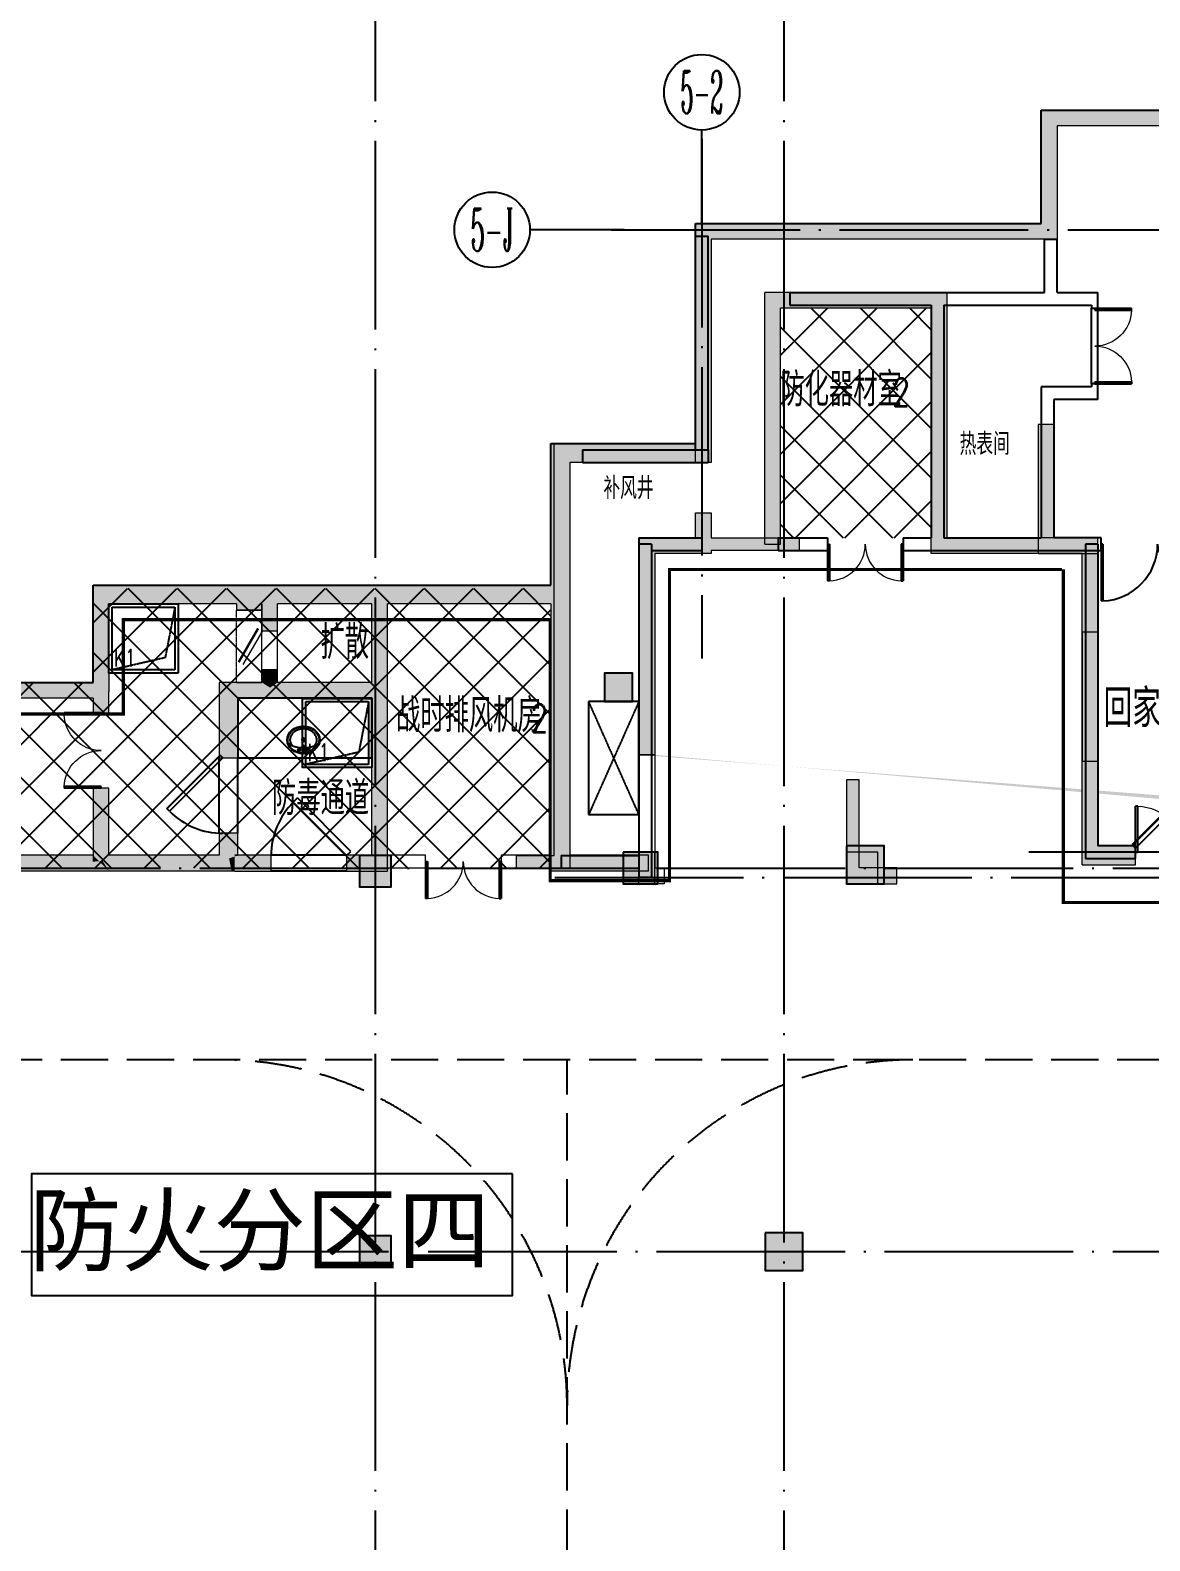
# Model space of a CAD drawing. Extents: x 290727 to 13733020, y 1731457 to 3643100.
# Drawn here: x 681288 to 699095, y 1842024 to 1866047 of the extents above; entities that cross this region are included whole.
import ezdxf
from ezdxf.enums import TextEntityAlignment as Align

# ---------------------------------------------------------------- set-up
doc = ezdxf.new("R2010")
doc.units = 0
doc.header["$LTSCALE"] = 10
doc.header["$PDSIZE"] = 0.5
for name, pattern in [('DASH', [0.35, 0.25, -0.1]), ('DASHED', [0.75, 0.5, -0.25]), ('DOTE', [2.42, 2, -0.2, 0.02, -0.2])]:
    doc.linetypes.add(name, pattern=pattern)
doc.layers.get('0').update_dxf_attribs({"linetype": 'CONTINUOUS'})
for name, color, linetype in [('-A-车行道路', 8, 'CONTINUOUS'), ('AXIS', 3, 'CONTINUOUS'), ('AXIS_TEXT', 7, 'CONTINUOUS'), ('COLUMN', 9, 'CONTINUOUS'), ('DOTE', 8, 'DOTE'), ('LVTRY', 122, 'CONTINUOUS'), ('PUB_HATCH', 8, 'CONTINUOUS'), ('PUB_TEXT', 7, 'CONTINUOUS'), ('SPACE_HATCH', 8, 'CONTINUOUS'), ('WALL', 255, 'CONTINUOUS'), ('WINDOW', 4, 'CONTINUOUS'), ('X-人防$0$PUB_HATCH', 8, 'CONTINUOUS'), ('主楼轴线', 8, 'CONTINUOUS'), ('人防4..30$0$人防4..30$0$SPACE_HATCH', 8, 'CONTINUOUS'), ('作业图', 4, 'CONTINUOUS'), ('填充', 8, 'CONTINUOUS'), ('房间名称', 7, 'CONTINUOUS'), ('文字', 4, 'CONTINUOUS'), ('防火分区示意线', 4, 'CONTINUOUS'), ('防火分区面积', 7, 'CONTINUOUS'), ('雨水管', 2, 'CONTINUOUS'), ('风井', 211, 'CONTINUOUS')]:
    doc.layers.add(name, color=color, linetype=linetype)
for name, color, linetype, lineweight in [('_0', 7, 'CONTINUOUS', 15), ('X-人防$0$人防', 210, 'CONTINUOUS', 20), ('人防', 210, 'CONTINUOUS', 20), ('人防4..30$0$人防4..30$0$人防', 210, 'CONTINUOUS', 20), ('砼墙', 8, 'CONTINUOUS', 35)]:
    doc.layers.add(name, color=color, linetype=linetype, lineweight=lineweight)
doc.layers.add('DIM_MODI', color=6, linetype='CONTINUOUS', plot=False)
doc.layers.get('0').off()
doc.styles.add('-黑体', font='simhei.ttf')
doc.styles.add('_TCH_AXIS', font='COMPLEX', dxfattribs={"bigfont": 'GBCBIG'})
doc.styles.add('_TCH_DIM', font='SIMPLEX', dxfattribs={"bigfont": 'GBCBIG'})
doc.styles.add('COMPLEX', font='COMPLEX')
doc.styles.add('HNSJY', font='HNSJY-07', dxfattribs={"width": 0.8, "bigfont": 'HNSJY-HZ'})

# ---------------------------------------------------------------- blocks, each defined once
blk = doc.blocks.new('A$C55C93FC2')
at = {"layer": 'DOTE', "linetype": 'DOTE', "ltscale": 150}
for p, q in [((201848.6, 127235.5), (201848.6, 52513.6)), ((208348.6, 127235.5), (208348.6, 63796.9)), ((10299.5, 112042.4), (252290.8, 112042.4)), ((10299.5, 105942.4), (252290.8, 105942.4))]:
    blk.add_line(p, q, dxfattribs=at)
blk = doc.blocks.new('$DorLib2D$00000002')
for p, q in [((-0.5, 0), (-0.5, 0.4875)), ((-0.475, 0.4875), (-0.5, 0.4875)), ((-0.475, 0), (-0.475, 0.4875)), ((0.475, 0), (0.475, 0.4875)), ((0.475, 0.4875), (0.5, 0.4875)), ((0.5, 0), (0.5, 0.4875)), ((-0.5, 0), (-0.475, 0)), ((0.5, 0), (0.475, 0))]:
    blk.add_line(p, q)
at = {"lineweight": 13}
for centre, start, end in [((-0.4875, 0), 0, 88.53072), ((0.4875, 0), 91.46928, 180)]:
    blk.add_arc(centre, 0.4875, start, end, dxfattribs=at)
blk = doc.blocks.new('$DorLib2D$00000225')
at = {"color": 0}
for p, q in [((0.475, -0.001), (0.475, 0.752)), ((0.475, 0.752), (0.5, 0.752)), ((0.5, -0.001), (0.5, 0.752)), ((-0.5, 0), (-0.5, 0.252)), ((-0.475, 0.252), (-0.5, 0.252)), ((-0.475, 0), (-0.475, 0.252)), ((-0.475, 0), (-0.5, 0)), ((0.475, -0.001), (0.5, -0.001))]:
    blk.add_line(p, q, dxfattribs=at)
for centre, radius, start, end in [((0.505, -0.002), 0.755, 92.2493, 179.7238), ((-0.501, 0.003), 0.251, 359.7899, 84.0974)]:
    blk.add_arc(centre, radius, start, end, dxfattribs=at)
blk = doc.blocks.new('_FZH')
blk.add_lwpolyline([(-0.5, -0.5), (0.5, -0.5), (0.5, 0.5), (-0.5, 0.5)], close=True)
at = {"layer": 'PUB_HATCH'}
blk.add_solid([(-0.5, -0.5), (0.5, -0.5), (-0.5, 0.5), (0.5, 0.5)], dxfattribs=at)
blk = doc.blocks.new('_AXISO')
blk.add_circle((0, 0), 0.5)
at = {"layer": 'AXIS_TEXT', "style": 'COMPLEX', "width": 1.041667}
blk.add_attdef('A', text='', height=0.56, dxfattribs=at).set_placement((-0.25, -0.28), (0.25, -0.28), align=Align.FIT)
blk = doc.blocks.new('X-人防$0$$DorLib2D$00000083')
for p, q in [((-0.207, 0.782), (-0.172, 0.817)), ((0.5, 0.075), (-0.207, 0.782)), ((0.5, 0.075), (0.535, 0.11))]:
    blk.add_line(p, q)
at = {"const_width": 0.025}
blk.add_lwpolyline([(0.535, 0.11), (-0.172, 0.817)], dxfattribs=at)
blk.add_arc((0.5, 0.075), 1, 135, 180)
blk = doc.blocks.new('$DorLib2D$00000190')
at = {"color": 0}
blk.add_line((-0.5, 0.187), (0.366, 0.687), dxfattribs=at)
at = {"color": 0, "const_width": 0.0625}
blk.add_lwpolyline([(-0.562, 0.296), (0.304, 0.796)], dxfattribs=at)
blk = doc.blocks.new('X-人防$0$$DorLib2D$00000079')
for p, q in [((-0.207, 0.807), (-0.151, 0.864)), ((0.5, 0.1), (-0.207, 0.807)), ((0.557, 0.157), (-0.151, 0.864)), ((0.5, 0.1), (0.557, 0.157))]:
    blk.add_line(p, q)
blk.add_arc((0.5, 0.1), 1, 135, 180)
blk = doc.blocks.new('$lvtry$00000173')
at = {"color": 0}
for p, q in [((-35, -219, 0), (40, -219, 0)), ((-11, -125, 0), (-16, -50, 0)), ((2, -177, 0), (2, -260, 0)), ((12, -125, 0), (16, -50, 0))]:
    blk.add_line(p, q, dxfattribs=at)
for centre, radius in [((-69, -62, 0), 20.6), ((-69, -62, 0), 15.6), ((2, -219, 0), 23.4), ((0, -50, 0), 15.8), ((72, -62, 0), 20.6), ((72, -62, 0), 15.6)]:
    blk.add_circle(centre, radius, dxfattribs=at)
blk.add_arc((1, -117, 0), 13.9, 215.486, 324.514, dxfattribs=at)
blk.add_ellipse((2, -219, 0), major_axis=(-259, 0), ratio=0.848663, dxfattribs=at)
for start_param, end_param in [(4.764585, 5.931457), (3.493317, 4.671733)]:
    blk.add_ellipse((2, -215, 0), major_axis=(-259, 0), ratio=0.459125, start_param=start_param, end_param=end_param, dxfattribs=at)
for points, knots in [([(-247, -219, 0), (-247, -226, 0), (-247, -233, 0), (-245, -253, 0), (-242, -264, 0), (-234, -288, 0), (-229, -299, 0), (-216, -321, 0), (-209, -331, 0), (-192, -351, 0), (-183, -360, 0), (-162, -377, 0), (-151, -385, 0), (-127, -399, 0), (-115, -405, 0), (-88, -415, 0), (-75, -419, 0), (-47, -425, 0), (-32, -427, 0), (-4, -429, 0), (11, -429, 0), (40, -426, 0), (54, -424, 0), (82, -418, 0), (96, -413, 0), (122, -403, 0), (134, -397, 0), (158, -383, 0), (169, -375, 0), (189, -357, 0), (198, -348, 0), (215, -328, 0), (222, -318, 0), (234, -296, 0), (239, -284, 0), (246, -261, 0), (248, -249, 0), (251, -225, 0), (251, -213, 0), (249, -189, 0), (246, -177, 0), (239, -154, 0), (234, -143, 0), (222, -121, 0), (215, -110, 0), (199, -90, 0), (190, -81, 0), (170, -63, 0), (159, -55, 0), (135, -41, 0), (123, -35, 0), (97, -24, 0), (83, -20, 0), (55, -13, 0), (41, -11, 0), (12, -9, 0), (-3, -9, 0), (-31, -10, 0), (-46, -12, 0), (-74, -18, 0), (-87, -22, 0), (-114, -32, 0), (-126, -38, 0), (-150, -52, 0), (-162, -60, 0), (-182, -77, 0), (-192, -86, 0), (-209, -106, 0), (-216, -116, 0), (-228, -138, 0), (-234, -149, 0), (-242, -172, 0), (-244, -184, 0), (-247, -204, 0), (-247, -211, 0), (-247, -219, 0)], [0, 0, 0, 0, 0.105369, 0.105369, 0.278747, 0.278747, 0.452125, 0.452125, 0.625504, 0.625504, 0.798882, 0.798882, 0.97226, 0.97226, 1.145639, 1.145639, 1.319017, 1.319017, 1.492395, 1.492395, 1.665774, 1.665774, 1.839152, 1.839152, 2.01253, 2.01253, 2.185909, 2.185909, 2.359287, 2.359287, 2.532665, 2.532665, 2.706044, 2.706044, 2.879422, 2.879422, 3.0528, 3.0528, 3.226179, 3.226179, 3.399557, 3.399557, 3.572935, 3.572935, 3.746313, 3.746313, 3.919692, 3.919692, 4.09307, 4.09307, 4.266448, 4.266448, 4.439827, 4.439827, 4.613205, 4.613205, 4.786583, 4.786583, 4.959962, 4.959962, 5.13334, 5.13334, 5.306718, 5.306718, 5.480097, 5.480097, 5.653475, 5.653475, 5.826853, 5.826853, 6.000232, 6.000232, 6.17361, 6.17361, 6.283185, 6.283185, 6.283185, 6.283185]), ([(-184, -131, 0), (-185, -133, 0), (-186, -135, 0), (-191, -143, 0), (-195, -149, 0), (-201, -161, 0), (-203, -168, 0), (-207, -180, 0), (-209, -187, 0), (-211, -199, 0), (-212, -205, 0), (-212, -214, 0), (-212, -216, 0), (-212, -219, 0), (-212, -225, 0), (-212, -232, 0), (-210, -246, 0), (-208, -254, 0), (-204, -266, 0), (-202, -272, 0), (-198, -281, 0), (-196, -286, 0), (-189, -298, 0), (-185, -304, 0), (-176, -316, 0), (-171, -322, 0), (-161, -332, 0), (-156, -337, 0), (-143, -347, 0), (-135, -353, 0), (-121, -362, 0), (-116, -365, 0), (-105, -370, 0), (-100, -373, 0), (-88, -378, 0), (-82, -380, 0), (-69, -384, 0), (-63, -386, 0), (-47, -389, 0), (-38, -391, 0), (-21, -393, 0), (-12, -393, 0), (7, -394, 0), (16, -393, 0), (34, -392, 0), (43, -390, 0), (59, -387, 0), (67, -385, 0), (83, -380, 0), (91, -378, 0), (106, -372, 0), (113, -368, 0), (127, -361, 0), (133, -357, 0), (146, -348, 0), (152, -343, 0), (163, -333, 0), (169, -328, 0), (178, -317, 0), (183, -312, 0), (190, -301, 0), (194, -296, 0), (200, -284, 0), (204, -277, 0), (209, -264, 0), (210, -258, 0), (213, -246, 0), (214, -241, 0), (216, -227, 0), (216, -219, 0), (215, -206, 0), (214, -200, 0), (213, -189, 0), (211, -183, 0), (206, -167, 0), (202, -156, 0), (193, -141, 0), (190, -136, 0), (187, -131, 0)], [5.740897, 5.740897, 5.740897, 5.740897, 5.780874, 5.780874, 5.896829, 5.896829, 6.012784, 6.012784, 6.128739, 6.128739, 6.240697, 6.240697, 6.283185, 6.283185, 6.283185, 6.399826, 6.399826, 6.5409, 6.5409, 6.634, 6.634, 6.7271, 6.7271, 6.852188, 6.852188, 6.977276, 6.977276, 7.077377, 7.077377, 7.229977, 7.229977, 7.317389, 7.317389, 7.404801, 7.404801, 7.497094, 7.497094, 7.589386, 7.589386, 7.712334, 7.712334, 7.835281, 7.835281, 7.958228, 7.958228, 8.081175, 8.081175, 8.194983, 8.194983, 8.30879, 8.30879, 8.422598, 8.422598, 8.537599, 8.537599, 8.6526, 8.6526, 8.767602, 8.767602, 8.884432, 8.884432, 8.982435, 8.982435, 9.119467, 9.119467, 9.224191, 9.224191, 9.328914, 9.328914, 9.470087, 9.470087, 9.571187, 9.571187, 9.672288, 9.672288, 9.874489, 9.874489, 9.967059, 9.967059, 9.967059, 9.967059])]:
    blk.add_open_spline(points, degree=3, knots=knots, dxfattribs=at)
for p in [(1, -50), (2, -219, 0)]:
    blk.add_point(p, dxfattribs=at)
blk = doc.blocks.new('X-人防$0$$DorLib2D$00000002')
for p, q in [((-0.5, 0), (-0.5, 0.4875)), ((-0.475, 0.4875), (-0.5, 0.4875)), ((-0.475, 0), (-0.475, 0.4875)), ((0.475, 0), (0.475, 0.4875)), ((0.475, 0.4875), (0.5, 0.4875)), ((0.5, 0), (0.5, 0.4875)), ((-0.5, 0), (-0.475, 0)), ((0.5, 0), (0.475, 0))]:
    blk.add_line(p, q)
at = {"lineweight": 13}
for centre, start, end in [((-0.4875, 0), 0, 88.53072), ((0.4875, 0), 91.46928, 180)]:
    blk.add_arc(centre, 0.4875, start, end, dxfattribs=at)
blk = doc.blocks.new('A$C4605627C')
at = {"layer": '雨水管', "color": 2}
blk.add_lwpolyline([(1100, 0), (0, 0), (0, 1100), (1100, 1100)], close=True, dxfattribs=at)
at = {"layer": '雨水管', "color": 2, "linetype": 'DASH'}
blk.add_lwpolyline([(1050, 50), (50, 50), (50, 1050), (1050, 1050)], close=True, dxfattribs=at)
blk.add_lwpolyline([(1050, 1050), (894, 244), (50, 50)], dxfattribs=at)
at = {"layer": 'PUB_TEXT', "color": 6, "style": '_TCH_AXIS', "width": 0.705882}
blk.add_text('K1', height=275.4, dxfattribs=at).set_placement((82, 102))
blk = doc.blocks.new('车库建筑作业图')
at = {"layer": '_0'}
h = blk.add_hatch(color=8, dxfattribs=at)
h.dxf.hatch_style = 1
h.paths.add_polyline_path([(689020, 2238479), (689020, 2238679), (689620, 2238679), (689620, 2245230), (691870, 2245230), (691870, 2248730), (697370, 2248730), (697370, 2250530), (699320, 2250530), (699320, 2251280), (702420, 2251280), (702420, 2250530), (704370, 2250530), (704370, 2248730), (709870, 2248730), (716970, 2248730), (716970, 2250530), (718920, 2250530), (718920, 2251280), (722020, 2251280), (722020, 2250530), (723970, 2250530), (723970, 2248730), (729470, 2248730), (729470, 2243730), (730370, 2243730), (730370, 2238480), (730370, 2238230), (727870, 2238230), (727870, 2236530), (724092, 2236530), (724092, 2236780), (727620, 2236780), (727620, 2238230), (726170, 2238230), (726170, 2238480), (726870, 2238480), (726870, 2239880), (727070, 2239880), (727070, 2238480), (730120, 2238480), (730120, 2243480), (729220, 2243480), (729220, 2243530), (727820, 2243530), (727820, 2243730), (729220, 2243730), (729220, 2248480), (723720, 2248480), (723720, 2250280), (722020, 2250280), (722020, 2247430), (721770, 2247430), (721770, 2251030), (719170, 2251030), (719170, 2247430), (718920, 2247430), (718920, 2250280), (717220, 2250280), (717220, 2248480), (711670, 2248480), (711670, 2247080), (711470, 2247080), (711470, 2248480), (709870, 2248480), (709870, 2247080), (709670, 2247080), (709670, 2248480), (704120, 2248480), (704120, 2250280), (702420, 2250280), (702420, 2247430), (702170, 2247430), (702170, 2251030), (699570, 2251030), (699570, 2247430), (699320, 2247430), (699320, 2250280), (697620, 2250280), (697620, 2248480), (692120, 2248480), (692120, 2244930), (689870, 2244930), (689870, 2238479)])
h.paths.add_polyline_path([(692120, 2244130), (692120, 2243730), (693520, 2243730), (693520, 2243530), (692120, 2243530), (692120, 2243480), (691220, 2243480), (691220, 2240280), (690970, 2240280), (690970, 2243730), (691870, 2243730), (691870, 2244130)], flags=17)
h.paths.add_polyline_path([(699770, 2245930), (701970, 2245930), (701970, 2245930), (702220, 2245930), (702220, 2246130), (699570, 2246130), (699570, 2245530), (699770, 2245530)], flags=17)
h.paths.add_polyline_path([(697320, 2243480), (698270, 2243480), (698270, 2243730), (697570, 2243730), (697570, 2245530), (697320, 2245530)], flags=17)
h.paths.add_polyline_path([(704370, 2245930), (704370, 2246230), (704070, 2246230), (704070, 2245930)], flags=17)
h.paths.add_polyline_path([(711670, 2243730), (711670, 2244130), (711470, 2244130), (711470, 2243530), (713120, 2243530), (713120, 2243730)], flags=17)
h.paths.add_polyline_path([(703470, 2243480), (704370, 2243480), (704370, 2245180), (704170, 2245180), (704170, 2243730), (703470, 2243730)], flags=17)
h.paths.add_polyline_path([(709870, 2243530), (709870, 2244130), (709670, 2244130), (709670, 2243730), (708220, 2243730), (708220, 2243530)], flags=17)
h.paths.add_polyline_path([(716970, 2243480), (717870, 2243480), (717870, 2243730), (717170, 2243730), (717170, 2245180), (716970, 2245180)], flags=17)
h.paths.add_polyline_path([(719370, 2245930), (721570, 2245930), (721570, 2245530), (721770, 2245530), (721770, 2246130), (719120, 2246130), (719120, 2245930)], flags=17)
h.paths.add_polyline_path([(723070, 2243480), (724020, 2243480), (724020, 2245530), (723770, 2245530), (723770, 2243730), (723070, 2243730)], flags=17)
h.paths.add_polyline_path([(717870, 2239980), (717870, 2242230), (717620, 2242230), (717620, 2239980)], flags=17)
h.paths.add_polyline_path([(723320, 2239980), (723320, 2242230), (723070, 2242230), (723070, 2239980)], flags=17)
h.paths.add_polyline_path([(720370, 2240330), (720570, 2240330), (720570, 2238230), (719770, 2238230), (719770, 2238480), (720370, 2238480)], flags=17)
h.paths.add_polyline_path([(717270, 2245930), (717270, 2246230), (716970, 2246230), (716970, 2245930)], flags=17)
h.paths.add_polyline_path([(691370, 2238230), (690970, 2238230), (690970, 2240280), (691220, 2240280), (691220, 2238480), (691370, 2238480)], flags=17)
h.paths.add_polyline_path([(710770, 2238480), (710970, 2238480), (710970, 2238230), (710370, 2238230), (710370, 2238480), (710570, 2238480), (710570, 2239880), (710770, 2239880)], flags=16)
h.paths.add_polyline_path([(706670, 2238230), (707470, 2238230), (707470, 2239880), (707270, 2239880), (707270, 2238480), (706670, 2238480)], flags=16)
h.paths.add_polyline_path([(700770, 2238230), (701570, 2238230), (701570, 2238480), (700970, 2238480), (700970, 2240330), (700770, 2240330)], flags=17)
h.paths.add_polyline_path([(694270, 2238230), (695070, 2238230), (695070, 2238480), (694470, 2238480), (694470, 2239880), (694270, 2239880)], flags=16)
h.paths.add_polyline_path([(703720, 2239980), (703720, 2242230), (703470, 2242230), (703470, 2239980)], flags=17)
h.paths.add_polyline_path([(698270, 2240180), (698270, 2242230), (698020, 2242230), (698020, 2240180)], flags=17)
h.paths.add_polyline_path([(714670, 2238230), (713870, 2238230), (713870, 2239880), (714070, 2239880), (714070, 2238480), (714670, 2238480)], flags=16)
edge = h.paths.add_edge_path(flags=17)
edge.add_line((691220, 2240280), (691220, 2238480))
edge.add_line((691220, 2238480), (691370, 2238480))
edge.add_line((691370, 2238480), (691370, 2238230))
edge.add_line((691370, 2238230), (690970, 2238230))
edge.add_line((690970, 2238230), (690970, 2240280))
edge.add_line((714070, 2238480), (714070, 2239880))
edge.add_line((714070, 2239880), (713870, 2239880))
edge.add_line((713870, 2239880), (713870, 2238230))
edge.add_line((713870, 2238230), (714670, 2238230))
h = blk.add_hatch(color=256, dxfattribs=at)
h.dxf.hatch_style = 1
h.paths.add_polyline_path([(710070, 2248718), (710070, 2248318), (709670, 2248318), (709670, 2248718)])
h.paths.add_polyline_path([(729670, 2248737), (729670, 2248337), (729270, 2248337), (729270, 2248737)])
h.paths.add_polyline_path([(729670, 2243830), (729670, 2244230), (729270, 2244230), (729270, 2243830)])
h.paths.add_polyline_path([(710420, 2238730), (710420, 2238230), (710920, 2238230), (710920, 2238730)])
h.paths.add_polyline_path([(700470, 2238730), (700470, 2238230), (700970, 2238230), (700970, 2238730)])
h.paths.add_polyline_path([(694270, 2238730), (694270, 2238230), (694770, 2238230), (694770, 2238730)])
h.paths.add_polyline_path([(690720, 2238730), (690720, 2238230), (691220, 2238230), (691220, 2238730)])
at = {"layer": 'PUB_HATCH', "linetype": 'Continuous'}
for points in [[(690070, 2244930), (692070, 2244930), (692070, 2245130), (690070, 2245130)], [(689734, 2238479), (690970, 2238479), (690970, 2238679), (689734, 2238679)]]:
    blk.add_hatch(color=256, dxfattribs=at).paths.add_polyline_path(points)
at = {"layer": 'SPACE_HATCH'}
for points in [[(691870, 2245230), (689570, 2245230), (689870, 2244930), (691870, 2244930)], [(689870, 2244930), (689570, 2245230), (689570, 2242980), (689670, 2242814), (689870, 2242780)], [(682540, 2242680), (682290, 2242980), (682290, 2241430), (682390, 2241270), (682540, 2241281)], [(684821, 2242830), (684871, 2242980), (682290, 2242980), (682540, 2242680), (684571, 2242680)], [(684571, 2242680), (684571, 2242581), (684971, 2242581), (684971, 2242680), (684821, 2242830)], [(685104, 2242780), (685121, 2242980), (684871, 2242980), (684821, 2242830), (684971, 2242680)], [(684971, 2242680), (684971, 2242251), (685221, 2242251), (685221, 2242680), (685104, 2242780)], [(686850, 2242740), (686870, 2242980), (685121, 2242980), (685104, 2242780), (685221, 2242680), (686720, 2242680)], [(689670, 2242814), (689570, 2242980), (686870, 2242980), (686850, 2242740), (686970, 2242680), (689570, 2242680)], [(689670, 2242814), (689570, 2242680), (689570, 2238431), (689870, 2238681), (689870, 2242780)], [(685221, 2241431), (685221, 2241631), (684971, 2241631), (684971, 2241431), (685104, 2241347)], [(682390, 2241270), (682290, 2241430), (677420, 2241430), (677670, 2241180), (682290, 2241180)], [(684291, 2241431), (684291, 2240231), (684591, 2240231), (684591, 2241181)], [(684804, 2241347), (684571, 2241431), (684291, 2241431), (684591, 2241181), (684871, 2241181)], [(684971, 2241431), (684571, 2241431), (684804, 2241347)], [(685104, 2241347), (684971, 2241431), (684804, 2241347), (684871, 2241181), (685121, 2241181)], [(686820, 2241321), (686720, 2241431), (685221, 2241431), (685104, 2241347), (685121, 2241181), (686720, 2241181)], [(682290, 2241180), (682290, 2240947), (682540, 2240947), (682540, 2241281), (682390, 2241270)], [(686720, 2238681), (686970, 2238431), (686970, 2241281), (686820, 2241321), (686720, 2241181)], [(682540, 2238681), (682540, 2239747), (682290, 2239747), (682290, 2238581), (682440, 2238591)], [(684591, 2238681), (684591, 2239031), (684291, 2239031), (684291, 2238681), (684451, 2238631)], [(682540, 2238431), (682290, 2238681), (677670, 2238681), (677420, 2238431)], [(682290, 2238681), (682540, 2238431), (682540, 2238431), (682440, 2238591), (682290, 2238581)], [(684451, 2238631), (684291, 2238681), (682540, 2238681), (682440, 2238591), (682540, 2238431), (684491, 2238431)], [(684540, 2238431), (684540, 2238681), (684591, 2238681), (684451, 2238631), (684491, 2238431)], [(684540, 2238431), (685120, 2238431), (685120, 2238681), (684540, 2238681)], [(686720, 2238681), (686320, 2238681), (686320, 2238431), (686970, 2238431)], [(691120, 2238681), (689870, 2238681), (689570, 2238431), (691120, 2238431)]]:
    blk.add_hatch(color=256, dxfattribs=at).paths.add_polyline_path(points)
at = {"layer": 'X-人防$0$PUB_HATCH'}
for points in [[(693220, 2243631), (693220, 2247381), (692970, 2247631), (692970, 2243631)], [(695620, 2247381), (695870, 2247631), (692970, 2247631), (693220, 2247381)], [(695620, 2243481), (695870, 2243731), (695870, 2247631), (695620, 2247381)], [(698020, 2243481), (698270, 2243731), (695870, 2243731), (695620, 2243481)], [(698020, 2238531), (698270, 2238831), (698270, 2243731), (698020, 2243481)], [(698020, 2238531), (698870, 2238531), (698870, 2238831), (698270, 2238831)]]:
    blk.add_hatch(color=256, dxfattribs=at).paths.add_polyline_path(points)
at = {"layer": '人防4..30$0$人防4..30$0$SPACE_HATCH'}
blk.add_hatch(color=256, dxfattribs=at).paths.add_polyline_path([(686820, 2241321), (686970, 2241281), (686970, 2242680), (686850, 2242740), (686720, 2242680), (686720, 2241431)])
at = {"layer": '填充', "linetype": 'Continuous'}
h = blk.add_hatch(dxfattribs=at)
h.set_pattern_fill('ANSI37', color=256, scale=350, style=0)
h.set_pattern_definition([(45, (0, 0), (-392.8862, 392.8862), []), (135, (0, 0), (-392.8862, -392.8862), [])])
h.paths.add_polyline_path([(695620, 2247381), (693220, 2247381), (693220, 2243730), (695620, 2243730)])
h = blk.add_hatch(dxfattribs=at)
h.set_pattern_fill('ANSI37', color=256, scale=350, style=0)
h.set_pattern_definition([(135, (1367640.27, 0), (392.8862, 392.8862), []), (45, (1367640.27, 0), (392.8862, -392.8862), [])])
h.paths.add_polyline_path([(677670, 2238479), (677670, 2241425), (682290, 2241430), (682290, 2242924), (689570, 2242924), (689570, 2238481)])
at = {"layer": '-A-车行道路', "linetype": 'DASH', "ltscale": 300}
blk.add_line((689827, 2189730), (689827, 2235430), dxfattribs=at)
blk.add_lwpolyline([(708777, 2235430), (647277, 2235430)], dxfattribs=at)
for points in [[(689827, 2229930, 0.414214), (684327, 2235430)], [(689827, 2229930, -0.414214), (695327, 2235430)]]:
    blk.add_lwpolyline(points, format="xyb", dxfattribs=at)
at = {"linetype": 'Continuous'}
blk.add_lwpolyline([(684591, 2240231), (686720, 2240231), (686720, 2241181), (684591, 2241181)], close=True, dxfattribs=at)
at = {"layer": '_0', "linetype": 'Continuous'}
for points in [[(690720, 2238730), (691270, 2238730), (691270, 2238230), (690720, 2238230)], [(687027, 2238680), (686527, 2238680), (686527, 2238180), (687027, 2238180)]]:
    blk.add_lwpolyline(points, close=True, dxfattribs=at)
at = {"layer": 'AXIS', "linetype": 'Continuous'}
for p, q in [((691970, 2248716), (691970, 2250216)), ((690735, 2248630), (689235, 2248630))]:
    blk.add_line(p, q, dxfattribs=at)
at = {"layer": 'DIM_MODI', "linetype": 'Continuous'}
for p, q in [((697370, 2248730), (697370, 2250530)), ((697370, 2250530), (699320, 2250530)), ((691870, 2245230), (691870, 2248730)), ((691870, 2248730), (697370, 2248730)), ((689570, 2242980), (689570, 2245230)), ((689570, 2245230), (691870, 2245230)), ((682290, 2241430), (682290, 2242980)), ((682290, 2242980), (689570, 2242980)), ((677670, 2241430), (682290, 2241430))]:
    blk.add_line(p, q, dxfattribs=at)
at = {"layer": 'DOTE', "linetype": 'Continuous'}
blk.add_line((701870, 2238731), (697170, 2238731), dxfattribs=at)
at = {"layer": 'WALL'}
for p, q in [((691870, 2245130), (691870, 2248530)), ((691870, 2248530), (692070, 2248530)), ((692070, 2245130), (692070, 2248530)), ((697420, 2247630), (697420, 2248480)), ((697420, 2248480), (697620, 2248480)), ((697620, 2247630), (697620, 2248480)), ((697470, 2243530), (698320, 2243530)), ((698320, 2243730), (697570, 2243730)), ((698320, 2243530), (698320, 2243730))]:
    blk.add_line(p, q, dxfattribs=at)
at = {"layer": 'WALL', "linetype": 'Continuous'}
for p, q in [((693370, 2247630), (695720, 2247630)), ((693370, 2247630), (693370, 2247430)), ((695720, 2247630), (697420, 2247630)), ((697620, 2247630), (698270, 2247630)), ((698270, 2247380), (698270, 2247630)), ((693370, 2247430), (695620, 2247430)), ((695620, 2247430), (695620, 2243730)), ((695820, 2247430), (695820, 2243730)), ((695820, 2247430), (697520, 2247430)), ((697520, 2247430), (698170, 2247430)), ((698170, 2247430), (698170, 2247380)), ((698170, 2247380), (698270, 2247380)), ((698270, 2246180), (698170, 2246180)), ((698170, 2246180), (698170, 2246130)), ((698270, 2245930), (698270, 2246180)), ((698170, 2246130), (697370, 2246130)), ((697370, 2246130), (697370, 2243730)), ((698270, 2245930), (697570, 2245930)), ((697570, 2245930), (697570, 2243730)), ((690070, 2245130), (692070, 2245130)), ((690070, 2245130), (690070, 2244930)), ((692070, 2245130), (692070, 2244930)), ((690070, 2244930), (692070, 2244930)), ((690970, 2243730), (691970, 2243730)), ((690970, 2243730), (690970, 2238579)), ((690970, 2243630), (690970, 2238730)), ((691170, 2243630), (690970, 2243630)), ((691170, 2243630), (691170, 2238730)), ((691170, 2243530), (691970, 2243530)), ((691170, 2243530), (691170, 2238579)), ((691970, 2243730), (691970, 2243530)), ((693186, 2243730), (693970, 2243730)), ((693186, 2243730), (693186, 2243530)), ((693186, 2243530), (693970, 2243530)), ((693970, 2243730), (693970, 2243530)), ((695170, 2243730), (695620, 2243730)), ((695170, 2243730), (695170, 2243530)), ((695170, 2243530), (695720, 2243530)), ((695720, 2243530), (697470, 2243530)), ((695820, 2243730), (697370, 2243730)), ((698070, 2243630), (698070, 2238631)), ((698270, 2243630), (698070, 2243630)), ((698270, 2243630), (698270, 2238831)), ((698870, 2238831), (698270, 2238831)), ((698870, 2238631), (698870, 2238831)), ((689734, 2238679), (690970, 2238679)), ((689734, 2238679), (689734, 2238479)), ((689734, 2238479), (690970, 2238479)), ((690970, 2238579), (690970, 2238330)), ((691170, 2238579), (691170, 2238330)), ((698070, 2238631), (698870, 2238631)), ((691170, 2238330), (690970, 2238330))]:
    blk.add_line(p, q, dxfattribs=at)
at = {"layer": 'WINDOW', "linetype": 'Continuous'}
for p, q in [((698170, 2246180), (698170, 2247380)), ((698270, 2246180), (698270, 2247380))]:
    blk.add_line(p, q, dxfattribs=at)
at = {"layer": 'WINDOW', "color": 7}
for p, q in [((684291, 2239031), (684291, 2240231)), ((684591, 2239031), (684591, 2240231))]:
    blk.add_line(p, q, dxfattribs=at)
at = {"layer": 'WINDOW', "color": 0}
for p, q in [((686320, 2238681), (685120, 2238681)), ((686320, 2238431), (685120, 2238431))]:
    blk.add_line(p, q, dxfattribs=at)
at = {"layer": 'X-人防$0$人防', "color": 6}
for p, q in [((692970, 2243631), (692970, 2247631)), ((695870, 2247631), (692970, 2247631)), ((693220, 2243631), (693220, 2247381)), ((695620, 2247381), (693220, 2247381)), ((692970, 2243631), (693220, 2243631))]:
    blk.add_line(p, q, dxfattribs=at)
at = {"layer": 'X-人防$0$人防', "color": 210}
for p, q in [((695870, 2243731), (695870, 2247631)), ((695620, 2243481), (695620, 2247381)), ((698270, 2243731), (695870, 2243731)), ((698270, 2238831), (698270, 2243731)), ((698020, 2243481), (695620, 2243481)), ((698020, 2238531), (698020, 2243481)), ((698870, 2238831), (698270, 2238831)), ((698870, 2238531), (698870, 2238831)), ((698020, 2238531), (698870, 2238531))]:
    blk.add_line(p, q, dxfattribs=at)
at = {"layer": '主楼轴线', "linetype": 'DOTE', "ltscale": 150}
for p, q in [((691970, 2250077), (691970, 2241813)), ((690532, 2248630), (732553, 2248630)), ((690532, 2248630), (732553, 2248630)), ((689632, 2238330), (731653, 2238330))]:
    blk.add_line(p, q, dxfattribs=at)
at = {"layer": '人防'}
for p, q in [((691870, 2245230), (689570, 2245230)), ((689570, 2245230), (689570, 2242980)), ((691870, 2244930), (691870, 2245230)), ((691870, 2244930), (689870, 2244930)), ((689870, 2244930), (689870, 2242780)), ((682290, 2242980), (682290, 2241430)), ((684871, 2242980), (682290, 2242980)), ((685121, 2242980), (684871, 2242980)), ((686870, 2242980), (685121, 2242980)), ((689570, 2242980), (686870, 2242980)), ((689870, 2242780), (689870, 2238681)), ((682540, 2242680), (682540, 2241281)), ((684571, 2242680), (682540, 2242680)), ((684571, 2242680), (684571, 2242581)), ((684571, 2242581), (684971, 2242581)), ((684971, 2242581), (684971, 2242680)), ((684971, 2242680), (684971, 2242251)), ((684971, 2242680), (684971, 2242680)), ((685221, 2242251), (685221, 2242680)), ((686720, 2242680), (685221, 2242680)), ((689570, 2242680), (686970, 2242680)), ((689570, 2242680), (689570, 2238431)), ((684971, 2242251), (685221, 2242251)), ((685221, 2241631), (684971, 2241631)), ((684971, 2241631), (684971, 2241431)), ((685221, 2241431), (685221, 2241631)), ((682290, 2241430), (677420, 2241430)), ((684291, 2241431), (684291, 2240231)), ((684571, 2241431), (684291, 2241431)), ((684971, 2241431), (684571, 2241431)), ((684971, 2241431), (684971, 2241431)), ((686720, 2241431), (685221, 2241431)), ((682290, 2241180), (677670, 2241180)), ((682290, 2241180), (682290, 2240947)), ((682540, 2240947), (682540, 2241281)), ((684591, 2240231), (684591, 2241181)), ((684871, 2241181), (684591, 2241181)), ((685121, 2241181), (684871, 2241181)), ((686720, 2241181), (685121, 2241181)), ((686720, 2238681), (686720, 2241181)), ((686970, 2238431), (686970, 2241281)), ((682290, 2240947), (682540, 2240947)), ((684291, 2240231), (684591, 2240231)), ((682540, 2239747), (682290, 2239747)), ((682290, 2239747), (682290, 2238581)), ((682540, 2238681), (682540, 2239747)), ((684591, 2239031), (684291, 2239031)), ((684291, 2239031), (684291, 2238681)), ((684591, 2238681), (684591, 2239031)), ((682290, 2238681), (677670, 2238681)), ((682290, 2238681), (682290, 2238581)), ((684291, 2238681), (682540, 2238681)), ((684540, 2238681), (684591, 2238681)), ((685120, 2238681), (684540, 2238681)), ((685120, 2238431), (685120, 2238681)), ((686720, 2238681), (686320, 2238681)), ((686320, 2238681), (686320, 2238431)), ((687576, 2238681), (686970, 2238681)), ((686970, 2238481), (687576, 2238481)), ((687576, 2238481), (687576, 2238681)), ((689570, 2238681), (688776, 2238681)), ((688776, 2238681), (688776, 2238481)), ((688776, 2238481), (689570, 2238481)), ((691120, 2238681), (689870, 2238681)), ((691120, 2238431), (691120, 2238681)), ((682540, 2238431), (677420, 2238431)), ((682540, 2238431), (682540, 2238431)), ((684491, 2238431), (682540, 2238431)), ((684540, 2238431), (684491, 2238431)), ((684540, 2238431), (685120, 2238431)), ((686320, 2238431), (686970, 2238431)), ((691120, 2238431), (689570, 2238431))]:
    blk.add_line(p, q, dxfattribs=at)
at = {"layer": '人防', "color": 6, "linetype": 'DASH'}
for p, q in [((684971, 2242581), (684571, 2242581)), ((684571, 2241431), (684971, 2241431))]:
    blk.add_line(p, q, dxfattribs=at)
at = {"layer": '人防', "color": 6, "linetype": 'DASHED'}
for p, q in [((684571, 2241431, 1900), (684571, 2242581, 1900)), ((684971, 2241431, 1900), (684971, 2242581, 1900))]:
    blk.add_line(p, q, dxfattribs=at)
at = {"layer": '人防', "color": 7}
for p, q in [((684971, 2241631, 1900), (684971, 2242251, 1900)), ((685221, 2241631, 1900), (685221, 2242251, 1900))]:
    blk.add_line(p, q, dxfattribs=at)
at = {"layer": '人防4..30$0$人防4..30$0$人防'}
for p, q in [((686720, 2241431), (686720, 2242680)), ((686970, 2241281), (686970, 2242680))]:
    blk.add_line(p, q, dxfattribs=at)
at = {"layer": '砼墙', "lineweight": 0}
for points in [[(689020, 2238479), (689020, 2238679), (689620, 2238679), (689620, 2245230), (691870, 2245230), (691870, 2248730), (697370, 2248730), (697370, 2250530), (699320, 2250530), (699320, 2251280), (702420, 2251280), (702420, 2250530), (704370, 2250530), (704370, 2248730), (709870, 2248730), (716970, 2248730)], [(699320, 2250280), (697620, 2250280), (697620, 2248480), (692120, 2248480), (692120, 2244930), (689870, 2244930), (689870, 2238479), (689020, 2238479)], [(690970, 2238230), (690970, 2240280)], [(691220, 2240280), (691220, 2238480), (691370, 2238480), (691370, 2238230), (690970, 2238230)]]:
    blk.add_lwpolyline(points, dxfattribs=at)
for points in [[(697320, 2243480), (698270, 2243480), (698270, 2243730), (697570, 2243730), (697570, 2245530), (697320, 2245530)], [(692120, 2244130), (692120, 2243730), (693520, 2243730), (693520, 2243530), (692120, 2243530), (692120, 2243480), (691220, 2243480), (691220, 2240280), (690970, 2240280), (690970, 2243730), (691870, 2243730), (691870, 2244130)], [(698270, 2240180), (698270, 2242230), (698020, 2242230), (698020, 2240180)], [(691370, 2238230), (690970, 2238230), (690970, 2240280), (691220, 2240280), (691220, 2238480), (691370, 2238480)], [(694270, 2238230), (695070, 2238230), (695070, 2238480), (694470, 2238480), (694470, 2239880), (694270, 2239880)], [(690720, 2238730), (690720, 2238230), (691220, 2238230), (691220, 2238730)], [(694270, 2238730), (694270, 2238230), (694770, 2238230), (694770, 2238730)]]:
    blk.add_lwpolyline(points, close=True, dxfattribs=at)
at = {"layer": '防火分区示意线', "color": 5, "linetype": 'DASH', "ltscale": 300, "const_width": 50, "elevation": -2}
blk.add_lwpolyline([(677257, 2240929), (682770, 2240929), (682770, 2242429), (689557, 2242429), (689557, 2238277), (691457, 2238277), (691457, 2243228), (697700, 2243228)], dxfattribs=at)
at = {"layer": '防火分区示意线', "color": 5, "linetype": 'DASH', "ltscale": 300, "const_width": 50}
blk.add_lwpolyline([(697720, 2243230), (697720, 2237930), (704020, 2237930), (704020, 2243230)], dxfattribs=at)
at = {"layer": '防火分区面积', "color": 3}
blk.add_lwpolyline([(688961, 2233616), (681306, 2233616), (681306, 2231679), (688961, 2231679)], close=True, dxfattribs=at)
at = {"layer": '风井', "linetype": 'DASH'}
for p, q in [((690970, 2239330), (690170, 2241130)), ((690970, 2241130), (690170, 2239330))]:
    blk.add_line(p, q, dxfattribs=at)
at = {"layer": '风井', "linetype": 'DASH', "flags": 128}
blk.add_lwpolyline([(690970, 2239330), (690970, 2241130), (690170, 2241130), (690170, 2239330)], close=True, dxfattribs=at)
at = {"layer": 'AXIS', "linetype": 'Continuous'}
ref = blk.add_blockref('_AXISO', (691970, 2250816), dxfattribs=dict(at, xscale=1200, yscale=1200, zscale=1200))
ref.add_attrib('A', '5-2', dxfattribs={"layer": 'AXIS_TEXT', "linetype": 'Continuous', "height": 678.8, "style": '_TCH_AXIS', "width": 0.35}).set_placement((691631, 2250477), (692310, 2250477), align=Align.FIT)
ref = blk.add_blockref('_AXISO', (688635, 2248630), dxfattribs=dict(at, xscale=1200, yscale=1200, zscale=1200))
ref.add_attrib('A', '5-J', dxfattribs={"layer": 'AXIS_TEXT', "linetype": 'Continuous', "height": 678.8, "style": '_TCH_AXIS', "width": 0.368421}).set_placement((688296, 2248290), (688975, 2248290), align=Align.FIT)
at = {"layer": 'COLUMN', "linetype": 'Continuous', "xscale": 450, "yscale": 450, "zscale": 450}
blk.add_blockref('_FZH', (690645, 2241355), dxfattribs=at)
at = {"layer": 'COLUMN', "linetype": 'Continuous', "rotation": 270}
for p, xscale, yscale, zscale in [((690995, 2238480), 500.0010341298766, 549.9999995199032, 549.9999995199032), ((694570, 2238530), 600, 600, 600), ((686777, 2238430), 500, 500, 500), ((686777, 2232380), 500, 500, 500), ((693277, 2232380), 600, 600, 600)]:
    blk.add_blockref('_FZH', p, dxfattribs=dict(at, xscale=xscale, yscale=yscale, zscale=zscale))
at = {"layer": 'LVTRY', "rotation": 180.002271783201}
blk.add_blockref('$lvtry$00000173', (685635, 2240298, 0), dxfattribs=at)
at = {"layer": 'PUB_TEXT'}
for p in [(682540, 2241580), (685620, 2240077)]:
    blk.add_blockref('A$C4605627C', p, dxfattribs=at)
at = {"layer": 'WINDOW', "linetype": 'Continuous', "yscale": 1200, "zscale": 1200}
for name, p, xscale, rotation in [('$DorLib2D$00000002', (698220, 2246780), -1200, 270), ('$DorLib2D$00000225', (698920, 2243630), 1200, 180.0000196946007)]:
    blk.add_blockref(name, p, dxfattribs=dict(at, xscale=xscale, rotation=rotation))
at = {"layer": 'WINDOW', "color": 7}
for name, p, xscale, yscale, zscale, rotation in [('X-人防$0$$DorLib2D$00000002', (694570, 2243631), 1200, 1200, 1200, 179.9999523434751), ('X-人防$0$$DorLib2D$00000002', (682415, 2240347), -1200, 1200, -1200, 89.99895456622085), ('X-人防$0$$DorLib2D$00000083', (684441, 2239631), 1200, 1200, 1200, 89.99874932167101), ('X-人防$0$$DorLib2D$00000083', (699620, 2238681), -1500, 1500, 1500, 359.9999605980832), ('X-人防$0$$DorLib2D$00000002', (688176, 2238581), 1200, 1200, 1200, 179.9999943787022)]:
    blk.add_blockref(name, p, dxfattribs=dict(at, xscale=xscale, yscale=yscale, zscale=zscale, rotation=rotation))
at = {"layer": 'WINDOW', "color": 0, "xscale": 1200, "yscale": 1200, "zscale": -1200, "rotation": 359.9999938771246}
blk.add_blockref('X-人防$0$$DorLib2D$00000079', (685720, 2238556), dxfattribs=at)
at = {"layer": 'WINDOW', "linetype": 'Continuous', "xscale": -1500, "yscale": 1500, "zscale": -1500}
blk.add_blockref('$DorLib2D$00000002', (699620, 2238731), dxfattribs=at)
at = {"layer": '人防', "color": 7, "xscale": -620, "yscale": 620, "zscale": 250, "rotation": 89.99999836588309}
blk.add_blockref('$DorLib2D$00000190', (685096, 2241941), dxfattribs=at)
at = {"layer": '文字', "linetype": 'Continuous'}
blk.add_blockref('A$C55C93FC2', (484928, 2126437), dxfattribs=at)
at = {"layer": 'PUB_TEXT', "style": '_TCH_DIM'}
for s, p in [('防化器材室', (693220, 2245822)), ('扩散', (685906, 2241803, 1900)), ('战时排风机房', (687107, 2240639)), ('防毒通道', (685134, 2239322, 1900))]:
    blk.add_text(s, height=536.2, dxfattribs=at).set_placement(p)
at = {"layer": 'PUB_TEXT', "style": '_TCH_DIM', "width": 0.705882}
for p in [(695007, 2245822), (689252, 2240639)]:
    blk.add_text('2', height=446, dxfattribs=at).set_placement(p)
at = {"layer": '房间名称', "style": 'HNSJY', "width": 0.8}
for s, p in [('热表间', (696071, 2245049)), ('补风井', (690404, 2244346))]:
    blk.add_text(s, height=350, rotation=360, dxfattribs=at).set_placement(p)
at = {"layer": '文字', "linetype": 'Continuous', "style": 'HNSJY', "width": 0.8}
blk.add_text('回家大堂', height=600, dxfattribs=at).set_placement((698359, 2240721))
at = {"layer": '防火分区面积', "style": '-黑体'}
blk.add_text('防火分区四', height=1075.4, rotation=0, dxfattribs=at).set_placement((681271, 2232185))

msp = doc.modelspace()

# ---------------------------------------------------------------- block references
at = {"layer": '作业图', "linetype": 'Continuous'}
msp.add_blockref('车库建筑作业图', (0, -385756), dxfattribs=at)

doc.saveas('drawing.dxf')
